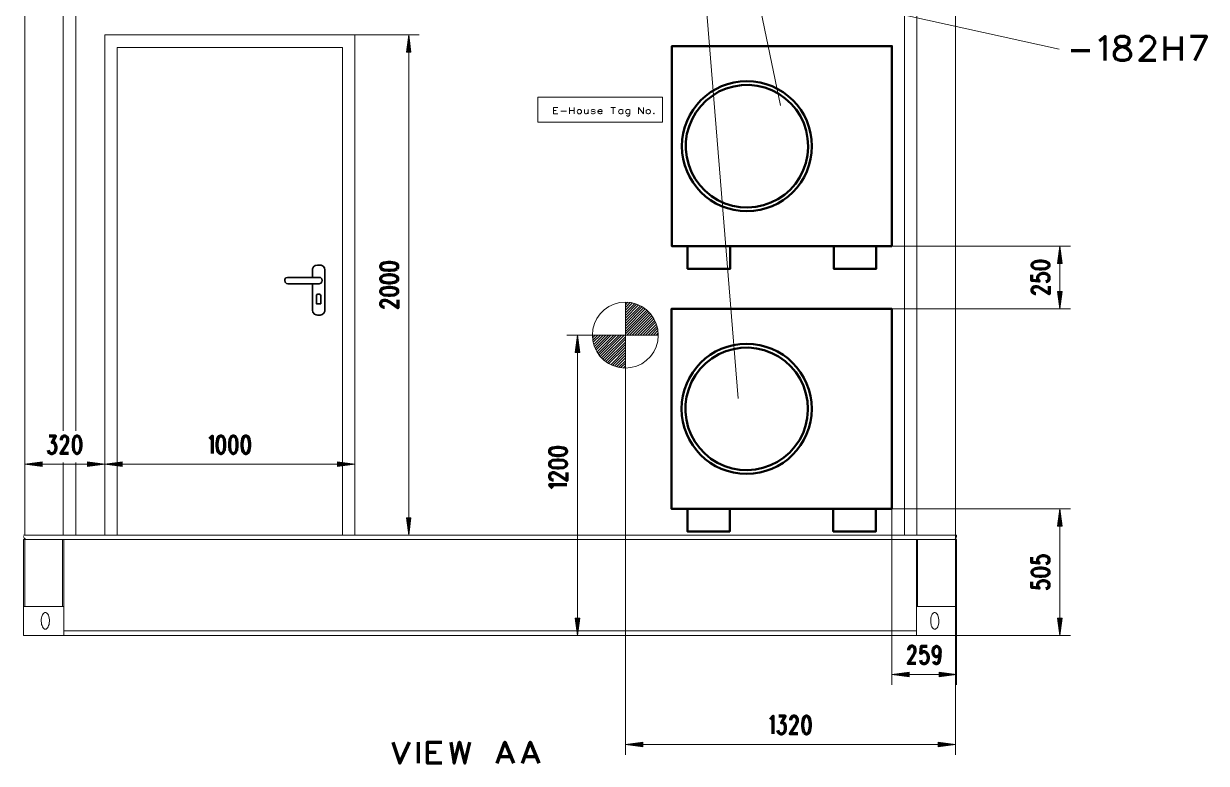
# Model space of a CAD drawing. Header units: metres. Extents: x 1223 to 5739, y -151236 to 19014.
# Drawn here: x 4977.2 to 5090.7, y -150776.3 to -150705.4 of the extents above; entities that cross this region are included whole.
import ezdxf

# ---------------------------------------------------------------- set-up
doc = ezdxf.new("R2010")
doc.units = ezdxf.units.M
doc.layers.add('PDF_Geometry', color=7, linetype='Continuous')

msp = doc.modelspace()

# ---------------------------------------------------------------- linework, layer by layer
at = {"layer": 'PDF_Geometry', "color": 8, "lineweight": 13}
for points in [[(5045.756, -150741.322), (5039.376, -150663.028), (5049.82, -150713.219)], [(4977.278, -150746.625), (4977.278, -150754.449), (4977.278, -150684.852), (4977.278, -150701.23)], [(5062.907, -150684.852), (5062.907, -150754.449)], [(5066.605, -150684.852), (5066.605, -150754.449), (5066.605, -150775.521)], [(5024.4, -150696.313), (5076.562, -150707.834)], [(4980.976, -150700.052), (4980.976, -150744.451)], [(4982.175, -150700.052), (4982.175, -150744.451)], [(4984.959, -150746.625), (4984.959, -150754.449), (4984.959, -150706.452), (5008.957, -150706.452)], [(5015.134, -150754.449), (5008.957, -150754.449), (5008.957, -150706.452), (5015.134, -150706.452)], [(5013.976, -150708.119), (5014.138, -150706.879), (5014.301, -150708.119)], [(5014.138, -150706.452), (5014.138, -150754.449)], [(4986.157, -150754.449), (4986.157, -150707.651), (5007.778, -150707.651), (5007.778, -150754.449)], [(5014.016, -150708.119), (5014.138, -150707.326), (5014.24, -150708.119)], [(5014.077, -150708.119), (5014.138, -150707.753), (5014.179, -150708.119)], [(5028.444, -150714.032), (5028.017, -150714.032), (5028.017, -150713.402), (5028.444, -150713.402)], [(5028.017, -150713.707), (5028.281, -150713.707)], [(5028.728, -150713.768), (5029.277, -150713.768)], [(5029.561, -150714.032), (5029.561, -150713.402)], [(5029.561, -150713.707), (5030.008, -150713.707)], [(5030.008, -150713.402), (5030.008, -150714.032)], [(5031.004, -150713.605), (5031.004, -150713.91), (5031.045, -150713.991), (5031.106, -150714.032), (5031.207, -150714.032), (5031.268, -150713.991), (5031.37, -150713.91)], [(5031.37, -150714.032), (5031.37, -150713.605)], [(5031.654, -150713.93), (5031.675, -150713.991), (5031.776, -150714.032), (5031.878, -150714.032), (5031.979, -150713.991), (5032.02, -150713.93), (5032.02, -150713.91), (5031.979, -150713.849), (5031.918, -150713.808), (5031.756, -150713.788), (5031.675, -150713.768), (5031.654, -150713.707), (5031.675, -150713.646), (5031.776, -150713.605), (5031.878, -150713.605), (5031.979, -150713.646), (5032.02, -150713.707)], [(5032.711, -150713.93), (5032.63, -150713.991), (5032.569, -150714.032), (5032.467, -150714.032), (5032.406, -150713.991), (5032.325, -150713.93), (5032.284, -150713.849), (5032.284, -150713.788), (5032.711, -150713.788), (5032.711, -150713.727), (5032.67, -150713.666), (5032.63, -150713.646), (5032.569, -150713.605), (5032.467, -150713.605), (5032.406, -150713.646), (5032.325, -150713.707), (5032.284, -150713.788)], [(5033.524, -150713.402), (5033.991, -150713.402)], [(5033.747, -150714.032), (5033.747, -150713.402)], [(5034.682, -150714.032), (5034.682, -150713.605)], [(5035.048, -150714.194), (5035.129, -150714.235), (5035.21, -150714.235), (5035.292, -150714.194), (5035.332, -150714.174), (5035.353, -150714.072), (5035.353, -150713.605)], [(5036.186, -150714.032), (5036.186, -150713.402), (5036.653, -150714.032), (5036.653, -150713.402)], [(5060.509, -150726.732), (5077.639, -150726.732)], [(5076.46, -150728.398), (5076.623, -150727.159), (5076.785, -150728.398)], [(5076.623, -150726.732), (5076.623, -150732.726)], [(5076.521, -150728.398), (5076.623, -150727.606), (5076.724, -150728.398)], [(5076.582, -150728.398), (5076.623, -150728.032), (5076.684, -150728.398)], [(5076.46, -150731.06), (5076.623, -150732.3), (5076.785, -150731.06)], [(5076.521, -150731.06), (5076.623, -150731.853), (5076.724, -150731.06)], [(5076.582, -150731.06), (5076.623, -150731.426), (5076.684, -150731.06)], [(5034.926, -150732.096), (5034.926, -150738.416), (5034.926, -150775.521)], [(5034.926, -150732.096), (5034.926, -150732.096)], [(5034.926, -150732.34), (5035.17, -150732.096)], [(5034.926, -150732.604), (5035.393, -150732.117)], [(5034.926, -150732.869), (5035.617, -150732.157)], [(5034.926, -150733.112), (5035.82, -150732.218)], [(5034.926, -150733.377), (5036.003, -150732.279)], [(5034.926, -150733.62), (5036.186, -150732.361)], [(5034.926, -150733.885), (5036.369, -150732.442)], [(5034.926, -150734.128), (5036.531, -150732.523)], [(5034.926, -150734.393), (5036.673, -150732.625)], [(5034.926, -150734.636), (5036.836, -150732.726)], [(5034.926, -150734.901), (5036.978, -150732.848)], [(5034.926, -150735.144), (5037.1, -150732.97)], [(5035.068, -150735.246), (5037.242, -150733.092)], [(5060.488, -150732.726), (5077.639, -150732.726)], [(5035.332, -150735.246), (5037.344, -150733.234)], [(5035.576, -150735.246), (5037.466, -150733.377)], [(5035.84, -150735.246), (5037.567, -150733.519)], [(5036.084, -150735.246), (5037.669, -150733.681)], [(5036.348, -150735.246), (5037.75, -150733.844)], [(5036.592, -150735.246), (5037.832, -150734.027)], [(5036.856, -150735.246), (5037.913, -150734.21)], [(5031.756, -150735.266), (5031.756, -150735.246), (5038.075, -150735.246), (5029.317, -150735.246)], [(5030.333, -150735.246), (5030.333, -150764.06)], [(5031.776, -150735.51), (5032.02, -150735.246)], [(5031.796, -150735.734), (5032.284, -150735.246)], [(5031.837, -150735.937), (5032.528, -150735.246)], [(5031.898, -150736.14), (5032.792, -150735.246)], [(5031.959, -150736.343), (5033.036, -150735.246)], [(5032.02, -150736.526), (5033.3, -150735.246)], [(5032.101, -150736.689), (5033.544, -150735.246)], [(5032.203, -150736.851), (5033.808, -150735.246)], [(5032.304, -150737.014), (5034.052, -150735.246)], [(5032.406, -150737.156), (5034.316, -150735.246)], [(5032.508, -150737.298), (5034.56, -150735.246)], [(5032.63, -150737.441), (5034.824, -150735.246)], [(5032.772, -150737.563), (5034.926, -150735.409)], [(5037.12, -150735.246), (5037.974, -150734.393)], [(5037.364, -150735.246), (5038.014, -150734.596)], [(5037.628, -150735.246), (5038.055, -150734.819)], [(5037.872, -150735.246), (5038.075, -150735.043)], [(5030.171, -150736.912), (5030.333, -150735.693), (5030.496, -150736.912)], [(5030.232, -150736.933), (5030.333, -150736.12), (5030.435, -150736.933)], [(5030.293, -150736.933), (5030.333, -150736.567), (5030.374, -150736.933)], [(5032.894, -150737.684), (5034.926, -150735.652)], [(5033.036, -150737.786), (5034.926, -150735.917)], [(5033.199, -150737.888), (5034.926, -150736.16)], [(5033.341, -150737.989), (5034.926, -150736.425)], [(5033.524, -150738.091), (5034.926, -150736.668)], [(5033.686, -150738.172), (5034.926, -150736.933)], [(5033.869, -150738.233), (5034.926, -150737.176)], [(5034.072, -150738.294), (5034.926, -150737.441)], [(5034.276, -150738.355), (5034.926, -150737.705)], [(5034.479, -150738.375), (5034.926, -150737.949)], [(5034.723, -150738.416), (5034.926, -150738.213)], [(5008.957, -150746.625), (5008.957, -150747.784)], [(4977.278, -150747.641), (4978.944, -150747.418), (4978.944, -150747.865), (4977.278, -150747.641), (4984.959, -150747.641), (4983.292, -150747.865), (4983.292, -150747.418), (4984.959, -150747.641), (5008.957, -150747.641)], [(4978.944, -150747.479), (4977.704, -150747.641), (4978.944, -150747.804)], [(4978.944, -150747.54), (4978.151, -150747.641), (4978.944, -150747.743)], [(4978.944, -150747.601), (4978.578, -150747.641), (4978.944, -150747.682)], [(4980.976, -150747.479), (4980.976, -150754.449)], [(4982.175, -150747.479), (4982.175, -150754.449)], [(4983.272, -150747.54), (4984.085, -150747.641), (4983.272, -150747.743)], [(4983.272, -150747.601), (4983.638, -150747.641), (4983.272, -150747.682)], [(4983.292, -150747.479), (4984.512, -150747.641), (4983.292, -150747.804)], [(4984.959, -150748.657), (4984.959, -150747.255)], [(4986.625, -150747.479), (4985.385, -150747.641), (4986.625, -150747.804)], [(4986.625, -150747.54), (4985.832, -150747.641), (4986.625, -150747.743)], [(4986.625, -150747.601), (4986.259, -150747.641), (4986.625, -150747.682)], [(5007.27, -150747.54), (5008.083, -150747.641), (5007.27, -150747.743)], [(5007.27, -150747.601), (5007.636, -150747.641), (5007.27, -150747.682)], [(5007.29, -150747.479), (5008.51, -150747.641), (5007.29, -150747.804)], [(5060.488, -150768.815), (5060.488, -150751.929), (5077.639, -150751.929)], [(5076.46, -150753.595), (5076.623, -150752.376), (5076.785, -150753.595)], [(5076.623, -150751.929), (5076.623, -150764.06)], [(5013.976, -150752.782), (5014.138, -150754.022), (5014.301, -150752.782)], [(5014.016, -150752.782), (5014.138, -150753.575), (5014.24, -150752.782)], [(5014.077, -150752.782), (5014.138, -150753.148), (5014.179, -150752.782)], [(5076.521, -150753.595), (5076.623, -150752.803), (5076.724, -150753.595)], [(5076.582, -150753.615), (5076.623, -150753.25), (5076.684, -150753.615)], [(4977.176, -150754.449), (5061.992, -150754.449)], [(4977.176, -150754.57), (4977.217, -150754.733), (4977.359, -150754.835), (4977.46, -150754.855)], [(4978.903, -150754.449), (4981.545, -150754.449)], [(5061.708, -150754.449), (5066.706, -150754.449), (5064.065, -150754.449)], [(5066.422, -150754.855), (5066.564, -150754.814), (5066.666, -150754.692), (5066.706, -150754.57), (5066.706, -150754.449)], [(4977.176, -150761.296), (4977.176, -150754.855), (5061.992, -150754.855)], [(4977.278, -150761.296), (4977.278, -150754.855)], [(4980.915, -150754.855), (4980.915, -150761.296)], [(4981.017, -150754.855), (4981.017, -150761.296)], [(5066.706, -150761.296), (5066.706, -150754.855), (5061.708, -150754.855)], [(5062.866, -150754.855), (5062.866, -150761.296)], [(5062.947, -150754.855), (5062.947, -150761.296)], [(5066.605, -150761.296), (5066.605, -150754.855)], [(5030.171, -150762.373), (5030.333, -150763.613), (5030.496, -150762.373)], [(5030.232, -150762.373), (5030.333, -150763.186), (5030.435, -150762.373)], [(5030.293, -150762.373), (5030.333, -150762.739), (5030.374, -150762.373)], [(5076.46, -150762.373), (5076.623, -150763.613), (5076.785, -150762.373)], [(5076.521, -150762.373), (5076.623, -150763.186), (5076.724, -150762.373)], [(5076.582, -150762.373), (5076.623, -150762.739), (5076.684, -150762.373)], [(4981.017, -150763.633), (5062.846, -150763.633)], [(4978.903, -150764.06), (5066.706, -150764.06), (5029.317, -150764.06)], [(5066.706, -150768.815), (5066.706, -150764.06), (5077.639, -150764.06)], [(5060.488, -150767.799), (5066.706, -150767.799)], [(5062.155, -150767.636), (5060.915, -150767.799), (5062.155, -150767.961)], [(5062.155, -150767.697), (5061.362, -150767.799), (5062.155, -150767.9)], [(5062.155, -150767.758), (5061.789, -150767.799), (5062.155, -150767.839)], [(5065.02, -150767.636), (5066.259, -150767.799), (5065.02, -150767.961)], [(5065.02, -150767.697), (5065.833, -150767.799), (5065.02, -150767.9)], [(5065.02, -150767.758), (5065.386, -150767.799), (5065.02, -150767.839)], [(5034.926, -150774.525), (5066.605, -150774.525)], [(5036.592, -150774.362), (5035.353, -150774.525), (5036.592, -150774.687)], [(5036.592, -150774.423), (5035.8, -150774.525), (5036.592, -150774.626)], [(5036.592, -150774.464), (5036.226, -150774.525), (5036.592, -150774.565)], [(5064.918, -150774.423), (5065.731, -150774.525), (5064.918, -150774.626)], [(5064.918, -150774.464), (5065.284, -150774.525), (5064.918, -150774.565)], [(5064.939, -150774.362), (5066.158, -150774.525), (5064.939, -150774.687)]]:
    msp.add_lwpolyline(points, dxfattribs=at)
for points in [[(5061.708, -150754.408), (5061.708, -150684.852)], [(5014.342, -150708.119), (5014.138, -150706.452), (5013.915, -150708.119)], [(5038.502, -150714.824), (5038.502, -150712.427), (5026.513, -150712.427), (5026.513, -150714.824)], [(5037.019, -150713.991), (5037.08, -150714.032), (5037.181, -150714.032), (5037.242, -150713.991), (5037.303, -150713.93), (5037.344, -150713.849), (5037.344, -150713.788), (5037.303, -150713.707), (5037.242, -150713.646), (5037.181, -150713.605), (5037.08, -150713.605), (5037.019, -150713.646), (5036.937, -150713.707), (5036.917, -150713.788), (5036.917, -150713.849), (5036.937, -150713.93)], [(5037.649, -150714.032), (5037.689, -150713.991), (5037.649, -150713.971), (5037.628, -150713.991)], [(5076.846, -150728.398), (5076.623, -150726.732), (5076.399, -150728.398)], [(5076.623, -150732.726), (5076.399, -150731.06), (5076.846, -150731.06)], [(5038.075, -150735.246), (5038.035, -150734.697), (5037.893, -150734.169), (5037.669, -150733.681), (5037.344, -150733.214), (5036.958, -150732.828), (5036.511, -150732.523), (5036.003, -150732.279), (5035.474, -150732.137), (5034.926, -150732.096), (5034.377, -150732.137), (5033.849, -150732.279), (5033.341, -150732.503), (5032.894, -150732.828), (5032.508, -150733.214), (5032.183, -150733.661), (5031.959, -150734.149), (5031.817, -150734.697), (5031.756, -150735.246), (5031.796, -150735.795), (5031.939, -150736.323), (5032.183, -150736.811), (5032.487, -150737.278), (5032.873, -150737.664), (5033.32, -150737.989), (5033.828, -150738.213), (5034.357, -150738.355), (5034.905, -150738.416), (5035.454, -150738.375), (5035.982, -150738.233), (5036.49, -150738.01), (5036.937, -150737.684), (5037.324, -150737.298), (5037.649, -150736.851), (5037.893, -150736.364), (5038.035, -150735.835), (5038.075, -150735.287)], [(5030.557, -150736.912), (5030.333, -150735.246), (5030.11, -150736.912)], [(4986.625, -150747.418), (4986.625, -150747.865), (4984.959, -150747.641)], [(5008.957, -150747.641), (5007.29, -150747.865), (5007.29, -150747.418)], [(5076.846, -150753.595), (5076.623, -150751.929), (5076.399, -150753.595)], [(5014.138, -150754.449), (5013.915, -150752.782), (5014.342, -150752.782)], [(5030.333, -150764.06), (5030.11, -150762.394), (5030.557, -150762.394)], [(5076.623, -150764.06), (5076.399, -150762.394), (5076.846, -150762.394)], [(5062.155, -150767.575), (5062.155, -150768.022), (5060.488, -150767.799)], [(5066.706, -150767.799), (5065.04, -150768.022), (5065.04, -150767.575)], [(5036.592, -150774.301), (5036.592, -150774.748), (5034.926, -150774.525)], [(5066.605, -150774.525), (5064.939, -150774.748), (5064.939, -150774.301)]]:
    msp.add_lwpolyline(points, close=True, dxfattribs=at)
at = {"layer": 'PDF_Geometry', "color": 8, "lineweight": 100}
for points in [[(5080.971, -150708.911), (5080.971, -150706.615), (5080.402, -150707.062)], [(5085.828, -150708.911), (5084.304, -150708.911), (5085.381, -150707.814), (5085.604, -150707.489), (5085.726, -150707.265), (5085.726, -150707.062), (5085.604, -150706.838), (5085.482, -150706.737), (5085.259, -150706.615), (5084.832, -150706.615), (5084.629, -150706.737), (5084.507, -150706.838), (5084.385, -150707.062), (5084.385, -150707.164)], [(5086.722, -150708.911), (5086.722, -150706.615)], [(5088.266, -150706.615), (5088.266, -150708.911)], [(5089.587, -150708.911), (5090.684, -150706.615), (5089.16, -150706.615)], [(5077.7, -150707.936), (5079.508, -150707.936)], [(5086.722, -150707.712), (5088.266, -150707.712)]]:
    msp.add_lwpolyline(points, dxfattribs=at)
msp.add_lwpolyline([(5082.089, -150708.81), (5081.967, -150708.688), (5081.865, -150708.484), (5081.865, -150708.159), (5081.967, -150707.936), (5082.19, -150707.712), (5082.516, -150707.611), (5082.942, -150707.489), (5083.186, -150707.387), (5083.288, -150707.164), (5083.288, -150706.94), (5083.186, -150706.737), (5082.841, -150706.615), (5082.414, -150706.615), (5082.089, -150706.737), (5081.967, -150706.94), (5081.967, -150707.164), (5082.089, -150707.387), (5082.292, -150707.489), (5082.739, -150707.611), (5083.044, -150707.712), (5083.288, -150707.936), (5083.389, -150708.159), (5083.389, -150708.484), (5083.288, -150708.688), (5083.186, -150708.81), (5082.841, -150708.911), (5082.414, -150708.911)], close=True, dxfattribs=at)
at = {"layer": 'PDF_Geometry', "color": 8, "lineweight": 50}
for points in [[(5060.509, -150726.732), (5039.396, -150726.732), (5039.396, -150707.529), (5060.509, -150707.529)], [(5052.482, -150717.141), (5052.421, -150716.389), (5052.279, -150715.637), (5052.056, -150714.926), (5051.731, -150714.255), (5051.324, -150713.625), (5050.836, -150713.056), (5050.267, -150712.548), (5049.658, -150712.122), (5048.987, -150711.756), (5048.296, -150711.492), (5047.565, -150711.329), (5046.813, -150711.248), (5046.061, -150711.268), (5045.33, -150711.39), (5044.598, -150711.593), (5043.907, -150711.898), (5043.277, -150712.284), (5042.668, -150712.752), (5042.16, -150713.28), (5041.692, -150713.89), (5041.327, -150714.54), (5041.042, -150715.231), (5040.839, -150715.942), (5040.737, -150716.694), (5040.717, -150717.446), (5040.819, -150718.197), (5041.002, -150718.909), (5041.266, -150719.62), (5041.631, -150720.27), (5042.078, -150720.88), (5042.586, -150721.428), (5043.176, -150721.916), (5043.806, -150722.302), (5044.476, -150722.627), (5045.208, -150722.851), (5045.939, -150722.973), (5046.691, -150723.013), (5047.443, -150722.952), (5048.175, -150722.79), (5048.886, -150722.546), (5049.556, -150722.221), (5050.186, -150721.794), (5050.735, -150721.306), (5051.243, -150720.737), (5051.67, -150720.108), (5051.995, -150719.437), (5052.259, -150718.746), (5052.421, -150717.994), (5052.482, -150717.263)], [(5060.488, -150751.929), (5039.356, -150751.929), (5039.356, -150732.726), (5060.488, -150732.726)], [(5052.442, -150742.338), (5052.401, -150741.586), (5052.259, -150740.854), (5052.015, -150740.123), (5051.69, -150739.452), (5051.283, -150738.822), (5050.796, -150738.253), (5050.247, -150737.745), (5049.617, -150737.319), (5048.967, -150736.973), (5048.256, -150736.709), (5047.524, -150736.526), (5046.772, -150736.445), (5046.021, -150736.465), (5045.289, -150736.587), (5044.558, -150736.79), (5043.887, -150737.095), (5043.237, -150737.481), (5042.647, -150737.949), (5042.119, -150738.477), (5041.652, -150739.087), (5041.286, -150739.737), (5041.002, -150740.428), (5040.798, -150741.159), (5040.697, -150741.891), (5040.697, -150742.643), (5040.778, -150743.394), (5040.961, -150744.126), (5041.225, -150744.817), (5041.591, -150745.467), (5042.038, -150746.077), (5042.546, -150746.625), (5043.135, -150747.113), (5043.765, -150747.499), (5044.456, -150747.824), (5045.167, -150748.048), (5045.899, -150748.17), (5046.65, -150748.21), (5047.402, -150748.149), (5048.134, -150747.987), (5048.845, -150747.743), (5049.516, -150747.418), (5050.146, -150746.991), (5050.715, -150746.503), (5051.202, -150745.934), (5051.629, -150745.325), (5051.974, -150744.654), (5052.218, -150743.943), (5052.381, -150743.212), (5052.442, -150742.46)]]:
    msp.add_lwpolyline(points, close=True, dxfattribs=at)
for points in [[(5040.9, -150726.732), (5040.9, -150728.886), (5044.984, -150728.886), (5044.984, -150726.732)], [(5059.005, -150726.732), (5059.005, -150728.886), (5054.921, -150728.886), (5054.921, -150726.732)], [(5044.944, -150751.929), (5044.944, -150754.083), (5040.88, -150754.083), (5040.88, -150751.929)], [(5054.88, -150751.929), (5054.88, -150754.083), (5058.964, -150754.083), (5058.964, -150751.929)]]:
    msp.add_lwpolyline(points, dxfattribs=at)
at = {"layer": 'PDF_Geometry', "color": 8, "lineweight": 35}
msp.add_lwpolyline([(5004.893, -150730.329), (5004.893, -150732.848), (5004.933, -150733.051), (5005.076, -150733.234), (5005.258, -150733.316), (5005.38, -150733.336), (5005.624, -150733.336), (5005.827, -150733.275), (5005.99, -150733.153), (5006.092, -150732.95), (5006.092, -150732.848), (5006.092, -150729.008), (5006.051, -150728.805), (5005.909, -150728.642), (5005.726, -150728.54), (5005.624, -150728.54), (5005.38, -150728.54), (5005.157, -150728.581), (5004.994, -150728.703), (5004.913, -150728.906), (5004.893, -150729.008), (5004.893, -150729.719)], dxfattribs=at)
at = {"layer": 'PDF_Geometry', "color": 8, "lineweight": 70}
for points in [[(5013.021, -150728.886), (5013.102, -150728.723), (5013.102, -150728.622), (5013.021, -150728.459), (5012.777, -150728.337), (5012.391, -150728.276), (5012.147, -150728.276), (5011.741, -150728.337), (5011.517, -150728.459), (5011.436, -150728.622), (5011.436, -150728.723), (5011.517, -150728.886), (5011.741, -150728.987), (5012.147, -150729.028), (5012.391, -150729.028), (5012.777, -150728.987)], [(5075.525, -150728.744), (5075.607, -150728.601), (5075.607, -150728.479), (5075.525, -150728.337), (5075.282, -150728.215), (5074.895, -150728.154), (5074.652, -150728.154), (5074.245, -150728.215), (5074.022, -150728.337), (5073.94, -150728.479), (5073.94, -150728.601), (5074.022, -150728.744), (5074.245, -150728.866), (5074.652, -150728.906), (5074.895, -150728.906), (5075.282, -150728.866)], [(5013.021, -150730.064), (5013.102, -150729.922), (5013.102, -150729.8), (5013.021, -150729.658), (5012.777, -150729.536), (5012.391, -150729.475), (5012.147, -150729.475), (5011.741, -150729.536), (5011.517, -150729.658), (5011.436, -150729.8), (5011.436, -150729.922), (5011.517, -150730.064), (5011.741, -150730.186), (5012.147, -150730.227), (5012.391, -150730.227), (5012.777, -150730.186)], [(5013.021, -150731.263), (5013.102, -150731.121), (5013.102, -150730.999), (5013.021, -150730.857), (5012.777, -150730.735), (5012.391, -150730.674), (5012.147, -150730.674), (5011.741, -150730.735), (5011.517, -150730.857), (5011.436, -150730.999), (5011.436, -150731.121), (5011.517, -150731.263), (5011.741, -150731.385), (5012.147, -150731.426), (5012.391, -150731.426), (5012.777, -150731.385)], [(4982.093, -150746.524), (4982.236, -150746.605), (4982.358, -150746.605), (4982.5, -150746.524), (4982.622, -150746.28), (4982.683, -150745.894), (4982.683, -150745.65), (4982.622, -150745.244), (4982.5, -150745.02), (4982.358, -150744.939), (4982.236, -150744.939), (4982.093, -150745.02), (4981.972, -150745.244), (4981.931, -150745.65), (4981.931, -150745.894), (4981.972, -150746.28)], [(4995.891, -150746.524), (4996.053, -150746.605), (4996.155, -150746.605), (4996.318, -150746.524), (4996.439, -150746.28), (4996.48, -150745.894), (4996.48, -150745.65), (4996.439, -150745.244), (4996.318, -150745.02), (4996.155, -150744.939), (4996.053, -150744.939), (4995.891, -150745.02), (4995.769, -150745.244), (4995.728, -150745.65), (4995.728, -150745.894), (4995.769, -150746.28)], [(4997.09, -150746.524), (4997.252, -150746.605), (4997.354, -150746.605), (4997.516, -150746.524), (4997.638, -150746.28), (4997.679, -150745.894), (4997.679, -150745.65), (4997.638, -150745.244), (4997.516, -150745.02), (4997.354, -150744.939), (4997.252, -150744.939), (4997.09, -150745.02), (4996.968, -150745.244), (4996.927, -150745.65), (4996.927, -150745.894), (4996.968, -150746.28)], [(4998.289, -150746.524), (4998.451, -150746.605), (4998.553, -150746.605), (4998.715, -150746.524), (4998.817, -150746.28), (4998.878, -150745.894), (4998.878, -150745.65), (4998.817, -150745.244), (4998.715, -150745.02), (4998.553, -150744.939), (4998.451, -150744.939), (4998.289, -150745.02), (4998.167, -150745.244), (4998.126, -150745.65), (4998.126, -150745.894), (4998.167, -150746.28)], [(5029.216, -150746.625), (5029.297, -150746.463), (5029.297, -150746.361), (5029.216, -150746.199), (5028.972, -150746.097), (5028.586, -150746.036), (5028.342, -150746.036), (5027.936, -150746.097), (5027.712, -150746.199), (5027.631, -150746.361), (5027.631, -150746.463), (5027.712, -150746.625), (5027.936, -150746.747), (5028.342, -150746.788), (5028.586, -150746.788), (5028.972, -150746.747)], [(5029.216, -150747.824), (5029.297, -150747.662), (5029.297, -150747.56), (5029.216, -150747.397), (5028.972, -150747.276), (5028.586, -150747.235), (5028.342, -150747.235), (5027.936, -150747.276), (5027.712, -150747.397), (5027.631, -150747.56), (5027.631, -150747.662), (5027.712, -150747.824), (5027.936, -150747.946), (5028.342, -150747.987), (5028.586, -150747.987), (5028.972, -150747.946)], [(5075.525, -150758.208), (5075.607, -150758.066), (5075.607, -150757.944), (5075.525, -150757.801), (5075.282, -150757.679), (5074.895, -150757.618), (5074.652, -150757.618), (5074.245, -150757.679), (5074.022, -150757.801), (5073.94, -150757.944), (5073.94, -150758.066), (5074.022, -150758.208), (5074.245, -150758.33), (5074.652, -150758.37), (5074.895, -150758.37), (5075.282, -150758.33)], [(5052.096, -150773.407), (5052.259, -150773.488), (5052.36, -150773.488), (5052.523, -150773.407), (5052.625, -150773.163), (5052.686, -150772.777), (5052.686, -150772.533), (5052.625, -150772.127), (5052.523, -150771.904), (5052.36, -150771.822), (5052.259, -150771.822), (5052.096, -150771.904), (5051.974, -150772.127), (5051.934, -150772.533), (5051.934, -150772.777), (5051.974, -150773.163)]]:
    msp.add_lwpolyline(points, close=True, dxfattribs=at)
at = {"layer": 'PDF_Geometry', "color": 8, "lineweight": 35}
for points in [[(5002.231, -150730.024), (5002.271, -150730.186), (5002.393, -150730.288), (5002.515, -150730.329), (5005.543, -150730.329), (5005.705, -150730.268), (5005.807, -150730.146), (5005.827, -150730.024), (5005.827, -150730.003), (5005.787, -150729.841), (5005.665, -150729.739), (5005.543, -150729.719), (5002.515, -150729.719), (5002.353, -150729.76), (5002.251, -150729.902), (5002.231, -150730.003)], [(5005.279, -150731.446), (5005.319, -150731.365), (5005.401, -150731.324), (5005.563, -150731.324), (5005.644, -150731.365), (5005.685, -150731.446), (5005.685, -150732.239), (5005.279, -150732.239)]]:
    msp.add_lwpolyline(points, close=True, dxfattribs=at)
at = {"layer": 'PDF_Geometry', "color": 8, "lineweight": 70}
for points in [[(5075.282, -150730.105), (5075.444, -150730.064), (5075.525, -150730.003), (5075.607, -150729.841), (5075.607, -150729.678), (5075.525, -150729.536), (5075.363, -150729.414), (5075.119, -150729.353), (5074.956, -150729.353), (5074.733, -150729.414), (5074.57, -150729.536), (5074.489, -150729.678), (5074.489, -150729.841), (5074.57, -150730.003), (5074.652, -150730.064), (5073.94, -150730.003), (5073.94, -150729.455)], [(5075.607, -150730.552), (5075.607, -150731.304), (5074.814, -150730.776), (5074.57, -150730.654), (5074.408, -150730.613), (5074.245, -150730.613), (5074.083, -150730.654), (5074.022, -150730.715), (5073.94, -150730.837), (5073.94, -150731.04), (5074.022, -150731.141), (5074.083, -150731.202), (5074.245, -150731.263), (5074.327, -150731.263)], [(5013.102, -150731.873), (5013.102, -150732.625), (5012.309, -150732.096), (5012.066, -150731.974), (5011.903, -150731.934), (5011.741, -150731.934), (5011.578, -150731.974), (5011.517, -150732.035), (5011.436, -150732.157), (5011.436, -150732.361), (5011.517, -150732.462), (5011.578, -150732.523), (5011.741, -150732.584), (5011.822, -150732.584)], [(4979.533, -150746.28), (4979.574, -150746.442), (4979.635, -150746.524), (4979.797, -150746.605), (4979.96, -150746.605), (4980.122, -150746.524), (4980.224, -150746.361), (4980.285, -150746.117), (4980.285, -150745.955), (4980.224, -150745.731), (4980.183, -150745.65), (4980.061, -150745.569), (4979.899, -150745.569), (4980.224, -150744.939), (4979.635, -150744.939)], [(4981.484, -150746.605), (4980.732, -150746.605), (4981.26, -150745.812), (4981.382, -150745.569), (4981.423, -150745.406), (4981.423, -150745.244), (4981.382, -150745.081), (4981.301, -150745.02), (4981.199, -150744.939), (4980.996, -150744.939), (4980.895, -150745.02), (4980.834, -150745.081), (4980.773, -150745.244), (4980.773, -150745.325)], [(4995.302, -150746.605), (4995.302, -150744.939), (4995.017, -150745.244)], [(5029.297, -150748.434), (5029.297, -150749.186), (5028.505, -150748.657), (5028.261, -150748.535), (5028.098, -150748.474), (5027.936, -150748.474), (5027.773, -150748.535), (5027.712, -150748.596), (5027.631, -150748.698), (5027.631, -150748.921), (5027.712, -150749.023), (5027.773, -150749.064), (5027.936, -150749.145), (5028.017, -150749.145)], [(5029.297, -150749.612), (5027.631, -150749.612), (5027.936, -150749.897)], [(5075.282, -150757.171), (5075.444, -150757.131), (5075.525, -150757.07), (5075.607, -150756.907), (5075.607, -150756.745), (5075.525, -150756.602), (5075.363, -150756.481), (5075.119, -150756.42), (5074.956, -150756.42), (5074.733, -150756.481), (5074.57, -150756.602), (5074.489, -150756.745), (5074.489, -150756.907), (5074.57, -150757.07), (5074.652, -150757.131), (5073.94, -150757.07), (5073.94, -150756.541)], [(5075.282, -150759.569), (5075.444, -150759.529), (5075.525, -150759.468), (5075.607, -150759.305), (5075.607, -150759.142), (5075.525, -150758.98), (5075.363, -150758.878), (5075.119, -150758.817), (5074.956, -150758.817), (5074.733, -150758.878), (5074.57, -150758.98), (5074.489, -150759.142), (5074.489, -150759.305), (5074.57, -150759.468), (5074.652, -150759.529), (5073.94, -150759.468), (5073.94, -150758.919)], [(5062.805, -150766.763), (5062.053, -150766.763), (5062.581, -150765.97), (5062.703, -150765.726), (5062.744, -150765.564), (5062.744, -150765.401), (5062.703, -150765.239), (5062.642, -150765.178), (5062.521, -150765.096), (5062.317, -150765.096), (5062.216, -150765.178), (5062.155, -150765.239), (5062.094, -150765.401), (5062.094, -150765.482)], [(5063.252, -150766.437), (5063.293, -150766.6), (5063.354, -150766.681), (5063.516, -150766.763), (5063.679, -150766.763), (5063.821, -150766.681), (5063.943, -150766.519), (5064.004, -150766.275), (5064.004, -150766.112), (5063.943, -150765.889), (5063.821, -150765.726), (5063.679, -150765.645), (5063.516, -150765.645), (5063.354, -150765.726), (5063.293, -150765.807), (5063.354, -150765.096), (5063.902, -150765.096)], [(5064.492, -150766.519), (5064.553, -150766.681), (5064.715, -150766.763), (5064.817, -150766.763), (5064.979, -150766.681), (5065.081, -150766.437), (5065.142, -150766.051), (5065.142, -150765.645), (5065.081, -150765.889), (5064.979, -150766.051), (5064.817, -150766.112), (5064.756, -150766.112), (5064.613, -150766.051), (5064.492, -150765.889), (5064.451, -150765.645), (5064.451, -150765.564), (5064.492, -150765.32), (5064.613, -150765.178), (5064.756, -150765.096), (5064.817, -150765.096), (5064.979, -150765.178), (5065.081, -150765.32), (5065.142, -150765.645)], [(5049.109, -150773.488), (5049.109, -150771.822), (5048.825, -150772.127)], [(5049.536, -150773.163), (5049.577, -150773.326), (5049.658, -150773.407), (5049.8, -150773.488), (5049.963, -150773.488), (5050.125, -150773.407), (5050.247, -150773.245), (5050.288, -150773.001), (5050.288, -150772.838), (5050.247, -150772.615), (5050.186, -150772.533), (5050.064, -150772.452), (5049.922, -150772.452), (5050.247, -150771.822), (5049.658, -150771.822)], [(5051.487, -150773.488), (5050.735, -150773.488), (5051.263, -150772.696), (5051.385, -150772.452), (5051.446, -150772.29), (5051.446, -150772.127), (5051.385, -150771.964), (5051.324, -150771.904), (5051.223, -150771.822), (5050.999, -150771.822), (5050.897, -150771.904), (5050.836, -150771.964), (5050.775, -150772.127), (5050.775, -150772.208)]]:
    msp.add_lwpolyline(points, dxfattribs=at)
at = {"layer": 'PDF_Geometry', "color": 8, "lineweight": 18}
for points in [[(4981.017, -150761.296), (4977.176, -150761.296), (4977.176, -150764.06), (4981.017, -150764.06)], [(5066.706, -150761.296), (5062.866, -150761.296), (5062.866, -150764.06), (5066.706, -150764.06)], [(5064.227, -150762.556), (5064.227, -150762.699), (5064.227, -150762.861), (5064.268, -150763.003), (5064.288, -150763.125), (5064.349, -150763.247), (5064.41, -150763.349), (5064.471, -150763.41), (5064.553, -150763.45), (5064.613, -150763.471), (5064.695, -150763.45), (5064.756, -150763.41), (5064.837, -150763.349), (5064.898, -150763.247), (5064.939, -150763.125), (5064.979, -150763.003), (5065, -150762.861), (5065.02, -150762.699), (5065, -150762.556), (5064.979, -150762.394), (5064.959, -150762.251), (5064.918, -150762.13), (5064.857, -150762.028), (5064.796, -150761.947), (5064.735, -150761.886), (5064.654, -150761.865), (5064.573, -150761.865), (5064.512, -150761.886), (5064.431, -150761.947), (5064.37, -150762.028), (5064.329, -150762.13), (5064.268, -150762.251), (5064.248, -150762.394)]]:
    msp.add_lwpolyline(points, close=True, dxfattribs=at)
msp.add_lwpolyline([(4978.863, -150762.699), (4978.883, -150762.861), (4978.903, -150763.003), (4978.944, -150763.125), (4978.984, -150763.247), (4979.045, -150763.349), (4979.106, -150763.41), (4979.188, -150763.45), (4979.249, -150763.471), (4979.33, -150763.45), (4979.411, -150763.41), (4979.472, -150763.349), (4979.533, -150763.247), (4979.574, -150763.125), (4979.614, -150763.003), (4979.635, -150762.861), (4979.655, -150762.699), (4979.655, -150762.556), (4979.635, -150762.394), (4979.594, -150762.251), (4979.553, -150762.13), (4979.492, -150762.028), (4979.432, -150761.947), (4979.371, -150761.886), (4979.289, -150761.865)], dxfattribs=at)
at = {"layer": 'PDF_Geometry', "color": 8, "lineweight": 90}
for points in [[(5012.594, -150774.301), (5013.285, -150776.333), (5014.22, -150774.301)], [(5015.073, -150776.333), (5015.073, -150774.301)], [(5017.308, -150776.333), (5015.926, -150776.333), (5015.926, -150774.301), (5017.308, -150774.301)], [(5018.162, -150774.301), (5018.507, -150776.333), (5018.995, -150774.301), (5019.503, -150776.333), (5019.99, -150774.301)], [(5022.612, -150776.333), (5023.343, -150774.301), (5024.176, -150776.333)], [(5025.05, -150776.333), (5025.782, -150774.301), (5026.635, -150776.333)], [(5015.926, -150775.277), (5016.78, -150775.277)], [(5022.815, -150775.663), (5023.872, -150775.663)], [(5025.253, -150775.663), (5026.31, -150775.663)]]:
    msp.add_lwpolyline(points, dxfattribs=at)
at = {"layer": 'PDF_Geometry', "color": 8, "lineweight": 50}
for centre, radius in [((5046.591, -150717.133), 6.236), ((5046.564, -150742.325), 6.243)]:
    msp.add_circle(centre, radius, dxfattribs=at)
at = {"layer": 'PDF_Geometry', "color": 8, "lineweight": 13}
msp.add_circle((5030.512, -150713.817), 0.21, dxfattribs=at)
for centre, start, end in [((5034.493, -150713.818), 30.60111, 329.39889), ((5035.164, -150713.818), 30.60184, 329.39816)]:
    msp.add_arc(centre, 0.22, start, end, dxfattribs=at)
at = {"layer": 'PDF_Geometry', "color": 8, "lineweight": 18}
msp.add_ellipse((4979.218, -150762.553), major_axis=(0.058, 0.689), ratio=0.5111095, start_param=6.2438145, end_param=8.1101358, dxfattribs=at)

doc.saveas('drawing.dxf')
